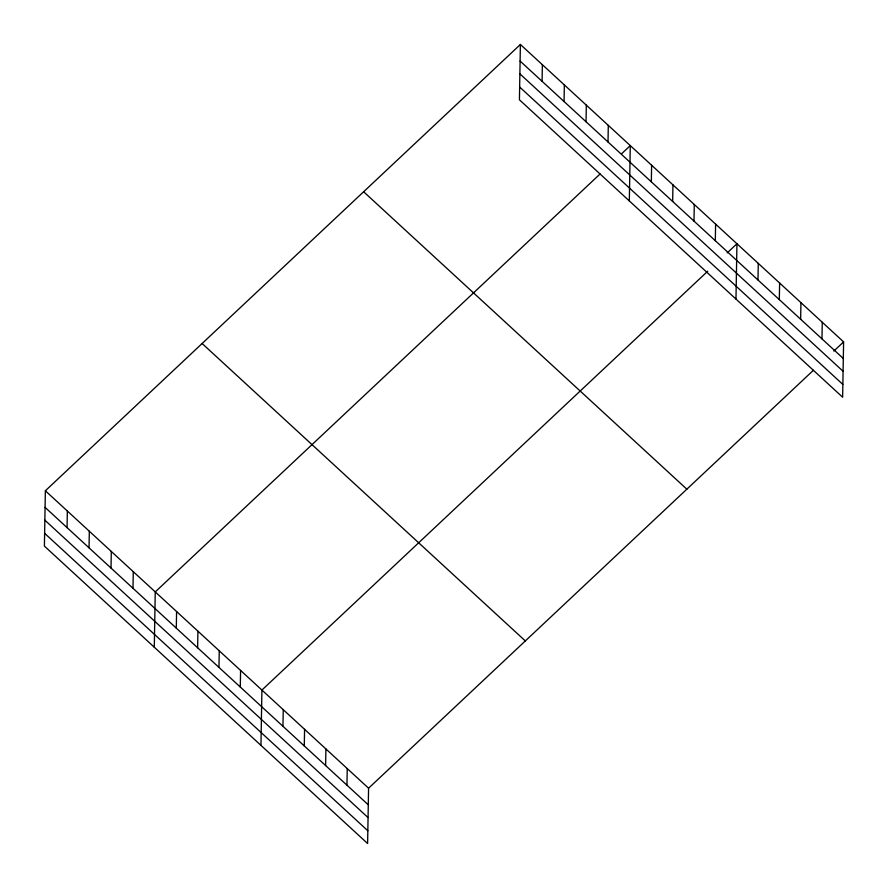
<?xml version="1.0" encoding="UTF-8"?>
<svg xmlns="http://www.w3.org/2000/svg" width="888" height="888" viewBox="0 0 888 888"><rect width="100%" height="100%" fill="white"/><g stroke="black" fill="none" stroke-linecap="round" stroke-linejoin="round"><path stroke-width="1.33" d="M520.39 44.478L519.425 99.789L842.634 397.214L843.6 341.902L520.39 44.478L45.366 490.786L44.4 546.098L367.61 843.522L368.576 788.211L813.419 370.263M67.055 527.605L67.344 511.011M89.033 547.829L89.322 531.235M111.011 568.054L111.3 551.459M132.989 588.278L133.278 571.683M154.29 647.219L155.256 591.908L600.099 173.959M176.301 628.138L176.59 611.543M197.624 647.774L197.913 631.168M218.959 667.399L219.247 650.804M240.293 687.035L240.581 670.429M260.95 745.376L261.916 690.065L707.736 271.195M282.95 726.284L283.25 709.69M304.284 745.92L304.573 729.326M325.619 765.545L325.907 748.95M346.953 785.181L347.241 768.586M542.08 81.296L542.368 64.702M564.058 101.521L564.346 84.926M586.036 121.745L586.324 105.15M608.014 141.969L608.302 125.375M629.315 200.91L630.28 145.599L621.522 153.835M651.326 181.829L651.614 165.235M672.66 201.454L672.949 184.859M693.994 221.09L694.283 204.495M715.317 240.715L715.606 224.12M735.974 299.067L736.94 243.756L727.205 252.902M757.986 279.975L758.274 263.381M779.32 299.611L779.609 283.017M800.643 319.236L800.932 302.642M821.977 338.872L822.266 322.277M833.865 351.049L843.6 341.902M520.102 61.072L843.311 358.497M519.88 73.848L843.089 371.273M519.647 87.013L842.856 384.437M363.636 191.764L686.846 489.188M202.12 343.501L525.33 640.936M45.366 490.786L368.576 788.211M45.077 507.381L368.276 804.806M44.855 520.157L368.054 817.582M44.622 533.322L367.832 830.746"/></g></svg>
